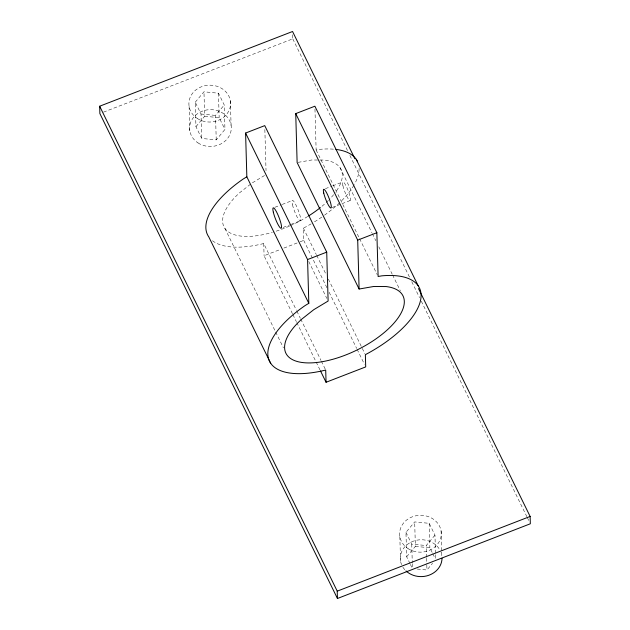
<?xml version="1.0" encoding="UTF-8"?>
<svg xmlns="http://www.w3.org/2000/svg" width="630" height="630" viewBox="0 0 630 630"><rect width="100%" height="100%" fill="white"/><g stroke="black" fill="none" stroke-linecap="round" stroke-linejoin="round"><path stroke-width="0.47" stroke-dasharray="3.15 2.36" d="M195.245 102.202L203.963 91.799L218.468 93.201L224.248 105.013L224.949 129.465L216.232 139.868L201.726 138.458L195.946 126.654L195.245 102.202L201.025 114.006L201.726 138.458M195.946 126.654L204.663 116.251L203.963 91.799M216.232 139.868L215.531 115.416L224.248 105.013M409.965 563.527L406.657 556.778L405.956 532.326L414.682 521.923L429.18 523.325L434.968 535.138L435.495 553.723M406.657 556.778L415.375 546.375L414.682 521.923M426.581 557.274L426.25 545.541L434.968 535.138M417.28 569.055L426.943 569.992L432.55 563.307M264.545 175.494L251.795 183.18L239.534 192.843A65.197 28.374 -26.1 0 0 225.556 229.249A65.197 28.374 -26.1 0 0 272.325 232.368M103.533 112.14L292.769 38.84L292.635 34.248M274.908 207.27L281.287 204.797M282.201 204.443L292.233 200.56M325.411 188.669L331.797 186.189M332.703 185.842L342.736 181.952M332.002 207.561L341.121 204.025M342.035 203.671L350.248 200.498M283.146 227.446L290.438 224.619M291.351 224.264L300.471 220.736M292.485 313.74L264.08 255.756L280.303 249.472M283.909 248.078L299.234 242.141M300.132 241.794L303.739 240.4L303.384 228.17A83.451 36.319 -26.1 0 0 311.141 223.855M314.968 109.124L316.134 149.979L319.82 149.334A83.451 36.319 -26.1 0 1 335.018 149.31M298.092 162.359L311.653 159.996L324.182 160.052A65.197 28.374 -26.1 0 1 334.75 193.26M201.025 114.006L215.531 115.416M204.663 116.251L219.169 117.66L224.949 129.465M405.956 532.326L411.744 544.131L426.25 545.541M415.375 546.375L429.88 547.785L432.361 552.841M292.769 38.84L347.721 151.019M349.886 155.437L410.035 278.216M411.768 281.752L419.556 297.651M421.289 301.179L526.877 516.71M527.31 517.6L529.042 521.128M340.066 167.753L371.92 232.761M372.346 233.643L375.787 240.668M378.803 246.818L392.143 274.05M392.577 274.932L400.326 290.745M316.134 149.979L359.171 237.833M359.604 238.707L377.252 274.727M303.384 228.17L316.299 254.528M316.732 255.402L326.198 274.735M328.348 279.121L364.935 353.8M303.739 240.4L326.978 287.839M329.128 292.233L356.675 348.453M357.108 349.335L364.423 364.266M308.747 261.505L326.828 298.407M432.771 553.683L435.251 558.747M212.491 240.747A83.451 36.319 -26.1 0 0 263.726 243.534L296.439 310.299M296.864 311.181L300.313 318.205M300.738 319.087L320.969 360.376M321.402 361.258L325.277 369.164M292.911 314.622L296.36 321.647M296.785 322.529L315.724 361.179M316.158 362.061L320.024 369.967M410.374 564.37L412.028 567.74M224.886 228.367L275.239 331.152M275.672 332.034L283.421 347.847M441.102 530.933L441.693 551.471M441.717 552.447L441.803 555.384A20.861 18.427 -1.6 0 0 441.071 552.565M435.527 554.699L435.669 559.59M429.18 523.325L429.88 547.785M426.612 558.251L426.778 564.126M426.809 565.102L426.943 569.992M411.744 544.131L412.272 562.716M412.303 563.692L412.445 568.583M399.822 536.532L400.522 560.984M264.852 129.536L266.033 170.62M263.726 243.534L264.08 255.756M230.391 100.808L231.084 125.26M218.468 93.201L219.169 117.66M189.11 106.407L189.803 130.859M359.092 168.383A83.451 36.319 -26.1 0 1 354.414 184.369M353.934 185.196A83.451 36.319 -26.1 0 1 340.444 201.915M339.704 202.624A83.451 36.319 -26.1 0 1 324.174 215.413M321.757 217.106A83.451 36.319 -26.1 0 1 314.504 221.831M333.632 194.678A65.197 28.374 -26.1 0 1 329.12 199.71M328.411 200.435A65.197 28.374 -26.1 0 1 321.135 206.971M307.786 216.452A65.197 28.374 -26.1 0 1 290.288 225.729M289.422 226.115A65.197 28.374 -26.1 0 1 273.239 232.1M404.799 569.717A20.861 18.427 -1.6 0 1 402.011 565.606M401.601 564.716A20.861 18.427 -1.6 0 1 412.563 541.446A20.861 18.427 -1.6 0 1 439.527 549.328M342.909 185.685A10.041 1.756 68.8 0 0 349.776 200.553A10.041 1.756 68.8 0 0 346.791 187.433A10.041 1.756 68.8 0 0 342.909 185.685M292.47 204.742A10.954 1.914 68.8 0 0 299.974 220.839A10.954 1.914 68.8 0 0 296.612 206.357A10.954 1.914 68.8 0 0 292.47 204.742M408.004 548.588A20.861 18.427 -1.6 0 0 441.181 535.736A20.861 18.427 -1.6 0 0 412.201 516.86A20.861 18.427 -1.6 0 0 408.004 548.588M197.292 118.464A20.861 18.427 -1.6 0 0 230.47 105.612A20.861 18.427 -1.6 0 0 201.482 86.735A20.861 18.427 -1.6 0 0 197.292 118.464M197.993 142.915A20.861 18.427 -1.6 0 0 231.163 130.071A20.861 18.427 -1.6 0 0 202.183 111.195A20.861 18.427 -1.6 0 0 197.993 142.915"/><path stroke-width="0.94" d="M320.457 370.849L326.057 382.268L365.715 366.904L365.361 354.674A83.451 36.319 -26.1 0 0 420.564 300.25A83.451 36.319 -26.1 0 0 381.796 275.845L378.11 276.483L376.858 232.714L314.882 106.202L295.73 113.62L297.124 162.532L359.1 289.036L373.621 286.5L386.159 286.555A65.197 28.374 -26.1 0 1 387.395 329.781A65.197 28.374 -26.1 0 1 302.746 362.573A65.197 28.374 -26.1 0 1 301.51 319.347L313.772 309.684L328.12 301.038L326.718 252.134L264.742 125.622L245.59 133.048L246.842 176.817L243.204 179.014A83.451 36.319 -26.1 0 0 208.758 236.848L270.735 363.36M245.59 133.048L307.566 259.552L308.818 303.329L305.18 305.518A83.451 36.319 -26.1 0 0 268.64 359.1A83.451 36.319 -26.1 0 0 325.702 370.038L326.057 382.268M418.485 288.548L530.129 516.442L530.334 523.782L337.444 598.5L99.871 113.557L99.666 106.218L292.556 31.5L354.871 158.697M307.566 259.552L326.718 252.134M359.1 289.036L357.706 240.132L376.858 232.714M337.444 598.5L337.231 591.16L530.129 516.442M356.194 159.264L418.17 285.768M295.73 113.62L357.706 240.132M246.842 176.817L308.818 303.329M99.666 106.218L337.231 591.16M335.861 149.404A83.451 36.319 -26.1 0 1 357.604 161.737M320.379 207.585A65.197 28.374 -26.1 0 1 308.582 215.956M442.024 558.267A20.861 18.427 -1.6 0 1 428.747 575.3A20.861 18.427 -1.6 0 1 405.988 570.922M273.318 212.16A10.954 1.914 68.8 0 0 280.822 228.257A10.954 1.914 68.8 0 0 277.46 213.775A10.954 1.914 68.8 0 0 273.318 212.16M323.749 193.103A10.041 1.756 68.8 0 0 330.624 207.971A10.041 1.756 68.8 0 0 327.639 194.859A10.041 1.756 68.8 0 0 323.749 193.103"/></g></svg>
